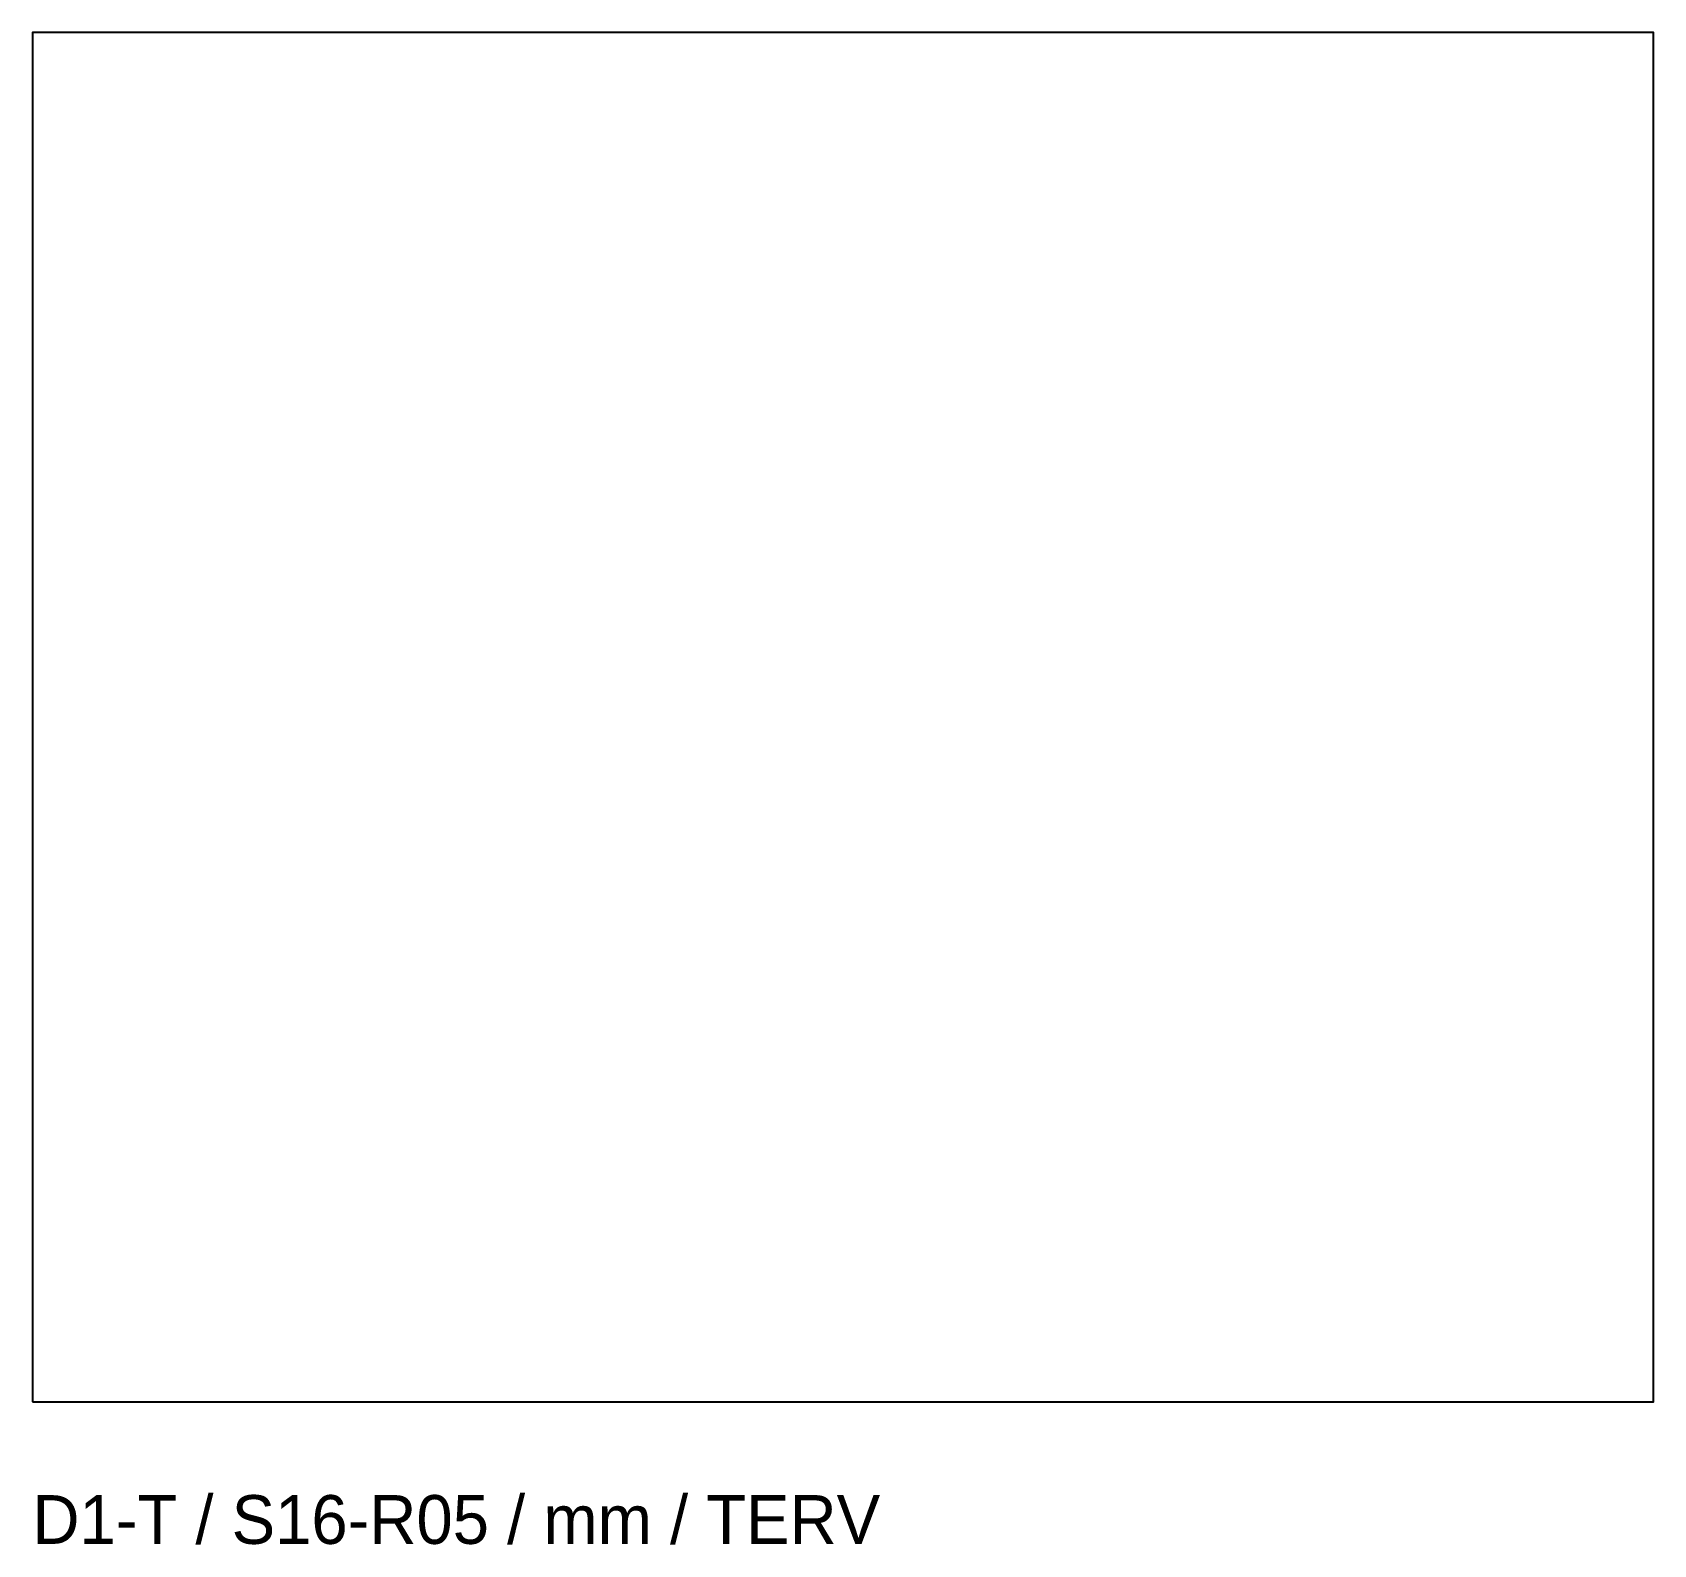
# Model space of a CAD drawing. Header units: millimetres. Extents: x 0 to 399, y -35 to 337.
import ezdxf

# ---------------------------------------------------------------- set-up
doc = ezdxf.new("R2010")
doc.units = ezdxf.units.MM

msp = doc.modelspace()

# ---------------------------------------------------------------- linework, layer by layer
msp.add_lwpolyline([(0, 0), (399, 0), (399, 337), (0, 337)], close=True)

# ---------------------------------------------------------------- texts
msp.add_text('D1-T / S16-R05 / mm / TERV', height=12).set_placement((0, -35))

doc.saveas('drawing.dxf')
